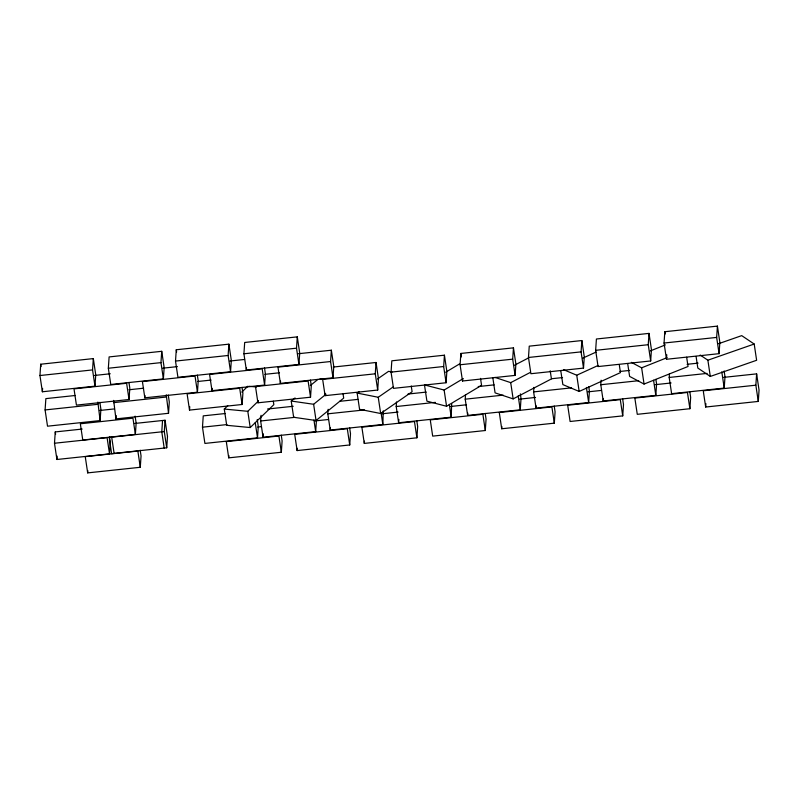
<?xml version="1.0" encoding="UTF-8"?>
<svg xmlns="http://www.w3.org/2000/svg" width="799" height="799" viewBox="0 0 799 799"><rect width="100%" height="100%" fill="white"/><g stroke="black" fill="none" stroke-linecap="round" stroke-linejoin="round"><path stroke-width="1.2" d="M39.95 375.53L40.719 364.214L93.323 358.601L95.75 374.851L94.981 386.157L42.377 391.77L39.95 375.53L92.554 369.917L93.323 358.601M42.377 391.77L42.607 388.374M99.855 402.297L100.894 409.258L100.125 420.574L47.521 426.187L45.094 409.937L45.863 398.621L75.226 395.495M109.423 436.773L110.292 442.566L109.523 453.882L56.919 459.495L54.492 443.245L55.261 431.929L82.177 429.063M56.919 459.495L57.148 456.099M140.185 450.167L141.053 455.969L140.284 467.285L87.68 472.888L87.83 470.631M100.125 420.574L97.858 402.077M108.344 368.239L109.113 356.923L161.728 351.31L164.155 367.56L163.386 378.876L110.781 384.479L108.344 368.239L160.959 362.626L161.728 351.31M168.259 395.016L169.298 401.977L168.529 413.293L115.925 418.896L113.648 400.389M115.925 418.896L116.155 415.5M129.038 399.51L126.612 383.27L74.007 388.873L76.434 405.113L129.038 399.51L129.808 388.194L128.949 382.391M135.371 434.416L132.944 418.177L80.339 423.78L82.766 440.019L135.371 434.416L136.14 423.1L135.101 416.139M197.343 375.101L198.212 380.903L197.443 392.219L144.839 397.822L144.989 395.565M162.547 420.504L161.778 431.82L164.204 448.059M168.529 413.293L166.252 394.786M164.294 431.55L109.173 437.423L111.6 453.662L166.721 447.79L164.294 431.55L165.063 420.234L134.412 423.5M166.721 447.79L167.49 436.474L165.063 420.234M175.51 361.078L176.279 349.762L228.894 344.159L231.32 360.399L230.551 371.715L177.937 377.318L175.51 361.078L228.124 355.475L228.894 344.159M242.037 387.375L242.896 393.178L242.127 404.494L189.523 410.097L189.753 406.701M257.238 419.545L258.277 426.506L257.508 437.822L204.904 443.425L202.477 427.185L203.246 415.87L225.268 413.522M264.509 367.949L265.378 373.742L264.609 385.058L212.005 390.671L212.154 388.404M281.238 435.135L282.107 440.938L281.338 452.254L228.724 457.857L228.884 455.6M243.915 353.787L244.684 342.471L297.288 336.868L299.715 353.108L298.946 364.424L246.342 370.027L243.915 353.787L296.519 348.184L297.288 336.868M246.342 370.027L246.492 367.77M310.431 380.084L311.3 385.887L310.531 397.203L257.927 402.806L258.077 400.549M316.444 420.304L315.675 431.62L263.071 437.223L260.644 420.983L261.023 415.32M263.071 437.223L263.3 433.827M298.317 353.737L331.345 350.212L333.772 366.461L333.003 377.777L280.399 383.38L280.549 381.113M349.632 427.855L350.501 433.647L349.732 444.963L297.128 450.576L297.278 448.309M333.213 367.051L376.039 362.486L378.466 378.726L377.697 390.042L325.093 395.655L325.243 393.388M333.003 377.777L330.576 361.528L331.345 350.212M383.26 410.826L382.841 424.459L330.237 430.072L327.8 413.822L328.109 409.298M330.237 430.072L330.387 427.805M416.798 420.693L417.667 426.496L416.898 437.812L364.294 443.415L364.444 441.148M377.697 390.042L375.27 373.802L376.039 362.486M391.061 372.124L391.83 360.808L444.434 355.195L446.861 371.445L446.092 382.751L393.488 388.364L391.061 372.124L443.665 366.511L444.434 355.195M451.665 403.535L451.235 417.168L398.631 422.781L396.204 406.531L396.514 402.007M398.631 422.781L398.861 419.385M460.084 364.763L460.853 353.448L513.457 347.845L515.884 364.084L515.115 375.4L462.511 381.003L460.084 364.763L512.688 359.16L513.457 347.845M462.511 381.003L462.661 378.746M520.339 393.857L521.028 398.501L520.259 409.817L467.655 415.42L465.228 399.18L465.537 394.656M467.655 415.42L467.805 413.163M485.293 430.521L482.866 414.281L430.262 419.884L432.688 436.124L485.293 430.521L486.062 419.205L485.203 413.403M554.216 406.052L555.085 411.845L554.316 423.16L501.712 428.773L501.862 426.506M528.479 357.473L529.248 346.157L581.852 340.554L584.279 356.793L583.51 368.109L530.906 373.722L528.479 357.473L581.083 351.87L581.852 340.554M588.733 386.576L589.422 391.21L588.653 402.526L536.049 408.129L533.622 391.89L533.932 387.365M536.049 408.129L536.209 405.872M595.645 350.322L596.414 339.006L649.018 333.393L651.445 349.642L650.676 360.958L598.071 366.561L595.645 350.322L648.249 344.709L649.018 333.393M655.899 379.415L656.588 384.049L655.819 395.365L603.215 400.978L600.788 384.738L601.098 380.204M603.215 400.978L603.365 398.711M622.721 415.88L620.294 399.63L567.68 405.243L570.106 421.482L622.721 415.88L623.49 404.564L622.621 398.761M664.049 343.031L664.818 331.715L717.422 326.112L719.849 342.352L719.08 353.667L666.476 359.27L664.049 343.031L716.653 337.418L717.422 326.112M666.476 359.27L666.775 354.746M724.124 370.966L724.993 376.768L724.224 388.084L671.619 393.687L669.192 377.448L669.422 374.052M689.887 408.718L687.45 392.479L634.845 398.082L637.272 414.321L689.887 408.718L690.656 397.403L689.787 391.6M723.594 377.388L756.623 373.872L759.05 390.112L758.281 401.428L705.677 407.031L705.907 403.635M758.281 401.428L755.854 385.188L756.623 373.872M273.318 401.188L273.837 404.664L250.217 427.545L226.706 425.308L224.279 409.058L227.775 405.672M241.777 392.109L247.9 386.187M224.279 409.058L247.79 411.305L258.287 401.138M342.991 393.468L343.69 398.112L316.054 420.514L293.652 417.278L291.226 401.038L295.041 397.952M310.292 385.587L317.912 379.415M291.226 401.038L313.627 404.274L326.012 394.227M411.235 385.957L412.104 391.76L380.674 413.512L359.57 409.318L357.143 393.078L359.17 391.67M377.418 379.046L388.574 371.325L392.089 372.024M357.143 393.078L378.247 397.273L393.458 386.746M445.692 372.224L459.475 363.974M480.519 378.376L481.557 385.338L446.561 406.282L426.916 401.158L424.479 384.918L444.134 390.042L463.23 378.616M514.536 365.213L528.758 357.802M494.911 377.378L510.711 382.641L530.406 372.374M492.833 377.787L495.08 392.868L513.138 398.891L551.43 378.916L550.211 370.796M582.741 358.162L596.134 352.059M563.685 369.727L576.738 375.22L597.942 365.543M560.768 370.666L562.856 384.589L579.175 391.46L620.453 372.614L619.245 364.494M650.316 350.911L665.367 344.898M631.31 362.347L641.637 367.82L667.095 357.652M627.694 363.645L629.602 376.399L644.064 384.059L688.039 366.491L686.651 357.213M718.551 343.72L741.712 335.63L754.196 344.029L756.623 360.269L710.301 376.439L697.817 368.039L696.079 356.444M700.184 355.036L707.874 360.199L754.196 344.029M94.352 375.47L110.262 373.772M162.756 368.179L177.438 366.621M229.912 361.028L244.594 359.46M330.576 361.528L277.972 367.141L280.399 383.38M197.653 381.503L211.116 380.064M264.829 374.341L279.51 372.773M128.939 389.772L143.62 388.204M375.27 373.802L322.656 379.405L325.093 395.655M45.094 409.937L97.698 404.334M113.488 402.656L166.102 397.043M99.456 410.506L114.137 408.948M267.525 409.018L293.213 406.282M339.585 401.338L357.932 399.38M407.979 394.047L426.336 392.089M478.231 386.566L494.132 384.868M551.52 378.746L562.536 377.577M619.904 371.465L629.692 370.416M687.08 364.304L698.096 363.136M202.477 427.185L226.946 424.579M260.644 420.983L294.891 417.328M327.8 413.822L364.504 409.917M396.204 406.531L435.355 402.366M465.228 399.18L503.15 395.135M533.622 391.89L571.555 387.855M600.788 384.738L638.711 380.694M669.192 377.448L707.115 373.403M54.492 443.245L107.096 437.642L109.523 453.882M257.658 427.046L261.323 426.656M315.046 420.933L328.499 419.495M382.212 413.772L398.112 412.074M450.606 406.481L466.506 404.783M519.63 399.13L535.53 397.433M588.024 391.84L601.487 390.401M655.19 384.679L671.1 382.981M755.854 385.188L703.25 390.791L705.677 407.031M249.138 386.297L256.569 387.006M320.039 378.806L323.575 379.315M716.653 337.418L719.08 353.667M721.797 371.835L724.224 388.084M707.874 360.199L710.301 376.439M664.818 331.715L665.158 334.032M648.249 344.709L650.676 360.958M653.572 380.284L655.819 395.365M641.637 367.82L644.064 384.059M581.083 351.87L583.51 368.109M586.406 387.445L588.653 402.526M576.738 375.22L579.175 391.46M554.316 423.16L551.889 406.921L499.285 412.524L501.712 428.773M512.688 359.16L515.115 375.4M518.181 395.895L520.259 409.817M510.711 382.641L513.138 398.891M460.853 353.448L461.373 356.933M443.665 366.511L446.092 382.751M449.328 404.414L451.235 417.168M444.134 390.042L446.561 406.282M416.898 437.812L414.471 421.562L361.867 427.175L364.294 443.415M381.103 412.863L382.841 424.459M378.247 397.273L380.674 413.512M349.732 444.963L347.305 428.723L294.701 434.326L297.128 450.576M313.627 404.274L316.054 420.514M310.531 397.203L308.104 380.963L255.5 386.566L257.927 402.806M313.937 420.014L315.675 431.62M296.519 348.184L298.946 364.424M281.338 452.254L278.911 436.014L226.297 441.617L228.724 457.857M264.609 385.058L262.182 368.818L209.578 374.421L212.005 390.671M255.251 422.731L257.508 437.822M247.79 411.305L250.217 427.545M242.127 404.494L239.7 388.254L187.096 393.857L189.523 410.097M228.124 355.475L230.551 371.715M197.443 392.219L195.016 375.979L142.412 381.582L144.839 397.822M176.279 349.762L176.629 352.079M160.959 362.626L163.386 378.876M140.284 467.285L137.857 451.045L85.253 456.648L87.68 472.888M111.68 437.153L114.117 453.393M92.554 369.917L94.981 386.157M55.261 431.929L55.61 434.257M40.719 364.214L41.069 366.531"/></g></svg>
